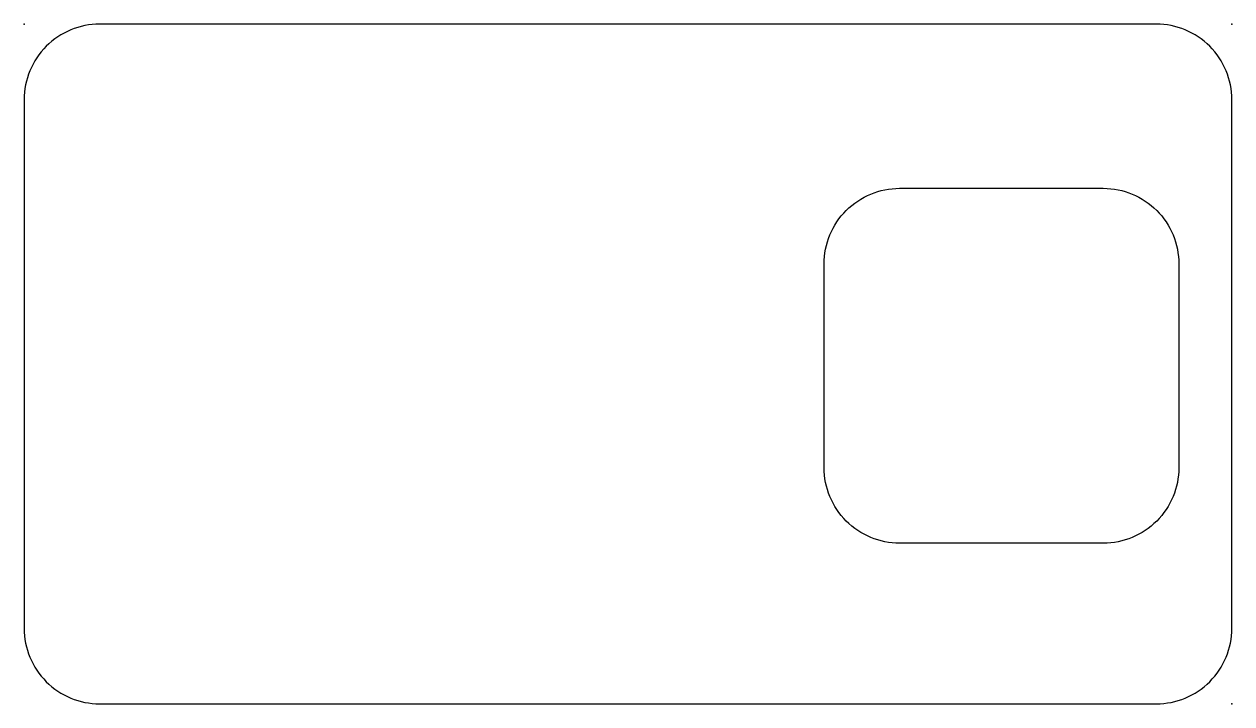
# Model space of a CAD drawing. Header units: millimetres. Extents: x -225 to 95, y -50 to 130.
import ezdxf

# ---------------------------------------------------------------- set-up
doc = ezdxf.new("R2010")
doc.units = ezdxf.units.MM
doc.layers.get('0').update_dxf_attribs({"linetype": 'CONTINUOUS'})

msp = doc.modelspace()

# ---------------------------------------------------------------- linework, layer by layer
for points in [[(74.54, 130.47), (-205.46, 130.47, 0.414214), (-225.46, 110.47), (-225.46, -29.53, 0.414214), (-205.46, -49.53), (74.54, -49.53, 0.414214), (94.54, -29.53), (94.54, 110.47, 0.414214)], [(60.49, -6.99), (6.52, -6.99, -0.414214), (-13.48, 13.01), (-13.48, 66.99, -0.414214), (6.52, 86.99), (60.49, 86.99, -0.414214), (80.49, 66.99), (80.49, 13.01, -0.414214)]]:
    msp.add_lwpolyline(points, format="xyb", close=True)
for p in [(-225.46, 130.47), (94.54, 130.47), (94.54, -49.53)]:
    msp.add_point(p)

doc.saveas('drawing.dxf')
